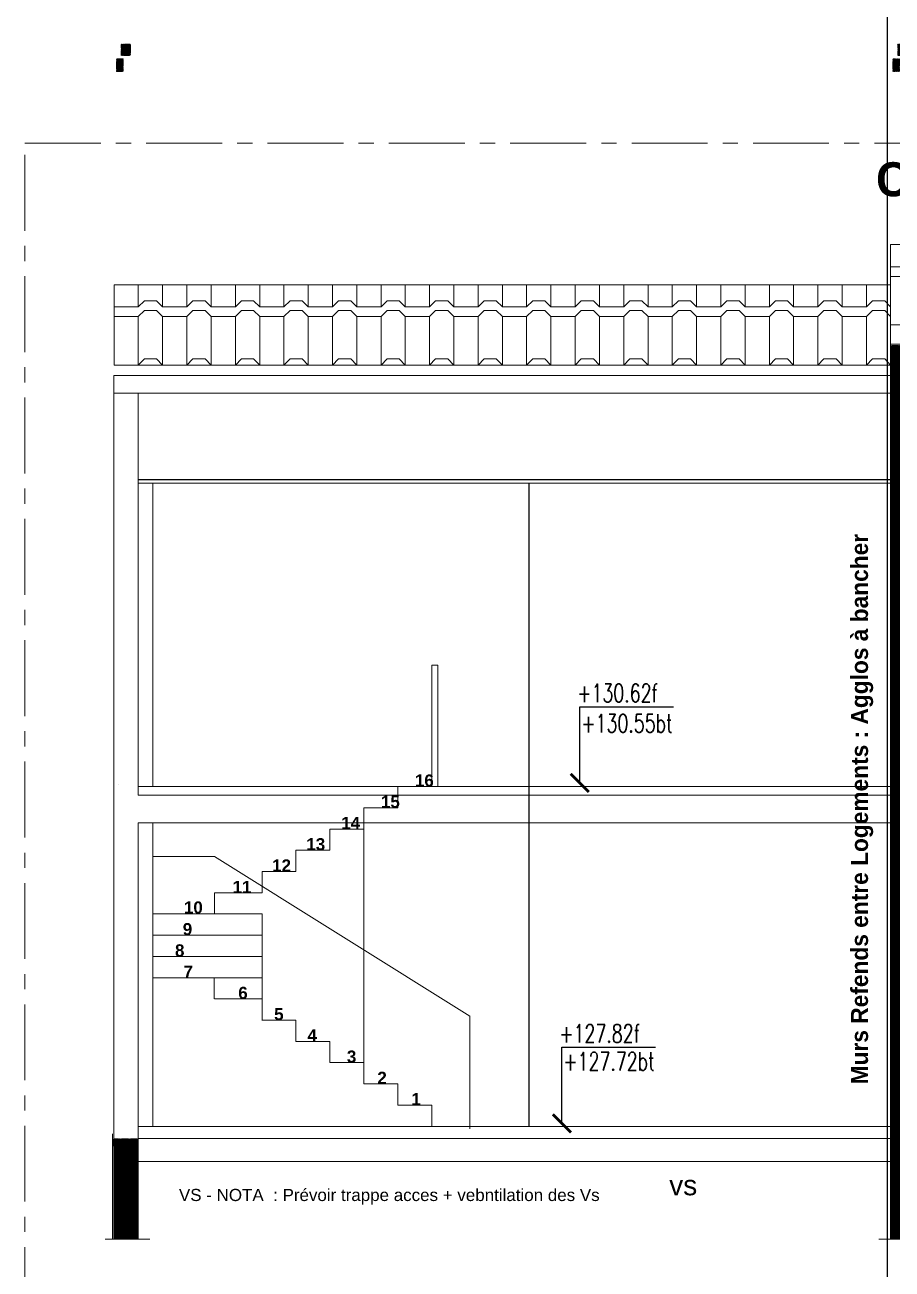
# Model space of a CAD drawing. Header units: metres. Extents: x -12536 to 12621, y -17191 to 9596.
# Drawn here: x -4904 to -4190, y 2138 to 3163 of the extents above; entities that cross this region are included whole.
import ezdxf
from ezdxf.enums import TextEntityAlignment as Align
from ezdxf.lldxf.tags import DXFTag

# ---------------------------------------------------------------- set-up
doc = ezdxf.new("R2010")
doc.units = ezdxf.units.M
doc.header["$MEASUREMENT"] = 0
doc.header["$PDMODE"] = 2
doc.header["$PDSIZE"] = 0.25
doc.linetypes.add('2007-10_08_CENTER', pattern=[100, 62.5, -12.5, 12.5, -12.5])
doc.linetypes.add('AXES', pattern=[2, 1.25, -0.25, 0.25, -0.25])
for name, color, linetype, lineweight in [('B-AXE', 1, 'AXES', 13), ('B-COT', 1, 'Continuous', 18), ('B-HAC', 8, 'Continuous', 9), ('B-TEXT-NIVEAU', 3, 'Continuous', 20), ('B-VOILE-BA', 7, 'Continuous', 60)]:
    doc.layers.add(name, color=color, linetype=linetype, lineweight=lineweight)
for name, color, linetype in [('B-HATCH-RELEVE', 7, 'Continuous'), ('Calque commun', 7, 'Continuous'), ('Cotations', 7, 'Continuous'), ('Textes', 7, 'Continuous')]:
    doc.layers.add(name, color=color, linetype=linetype)
doc.styles.add('Arial2', font='', dxfattribs={"height": 0.1})
doc.styles.add('Arial3', font='arial.ttf', dxfattribs={"height": 0.1})
doc.styles.add('Arial4', font='arial.ttf', dxfattribs={"height": 0.165})
doc.styles.add('Century Gothic', font='GOTHICB.TTF', dxfattribs={"height": 0.4})
doc.styles.add('TEXTE', font='arial.ttf', dxfattribs={"width": 0.7})
doc.styles.add('TEXTE100', font='romans.shx', dxfattribs={"width": 0.7, "height": 0.3})
doc.styles.get('Arial2').set_extended_font_data('Arial', bold=True)
tags = doc.linetypes.add('HIDDEN', pattern=[0.375, 0.25, -0.125]).pattern_tags.tags
tags[6:7] = [DXFTag(74, 4), DXFTag(75, 0), DXFTag(340, '0'), DXFTag(46, 1.0), DXFTag(50, 0.0), DXFTag(44, 0.0), DXFTag(45, 0.0)]
tags[4:5] = [DXFTag(74, 4), DXFTag(75, 0), DXFTag(340, '0'), DXFTag(46, 1.0), DXFTag(50, 0.0), DXFTag(44, 0.0), DXFTag(45, 0.0)]
tags = doc.linetypes.add('HIDDENX2', pattern=[0.75, 0.5, -0.25]).pattern_tags.tags
tags[6:7] = [DXFTag(74, 4), DXFTag(75, 0), DXFTag(340, '0'), DXFTag(46, 1.0), DXFTag(50, 0.0), DXFTag(44, 0.0), DXFTag(45, 0.0)]
tags[4:5] = [DXFTag(74, 4), DXFTag(75, 0), DXFTag(340, '0'), DXFTag(46, 1.0), DXFTag(50, 0.0), DXFTag(44, 0.0), DXFTag(45, 0.0)]
doc.dimstyles.new('COT 50', dxfattribs={"dimscale": 0.05, "dimtxt": 250, "dimasz": 150, "dimexe": 1, "dimexo": 2, "dimgap": 30, "dimtad": 1, "dimdec": 1, "dimrnd": 0.5, "dimzin": 12, "dimdsep": 46, "dimtxsty": 'TEXTE', "dimblk1": 'ARCHTICK', "dimblk2": 'ARCHTICK', "dimsah": 1, "dimcen": 0, "dimdle": 1.5, "dimclrd": 1, "dimclre": 1, "dimclrt": 3, "dimadec": 0, "dimazin": 0, "dimtfac": 1, "dimtdec": 1, "dimtmove": 0, "dimatfit": 3, "dimldrblk": 'ARCHTICK', "dimfxl": 1, "dimtolj": 1, "dimtzin": 0, "dimarcsym": 0})
doc.dimstyles.new('DIM18', dxfattribs={"dimtxt": 0.1, "dimasz": 0.025, "dimexe": 0.1, "dimexo": 0, "dimgap": 5e-05, "dimtad": 1, "dimzin": 1, "dimdsep": 46, "dimtxsty": 'Arial3', "dimblk": 'ORIGIN', "dimcen": 0.09, "dimdle": 0.1, "dimadec": 0, "dimazin": 0, "dimtfac": 1, "dimtdec": 4, "dimtix": 1, "dimtofl": 0, "dimtmove": 0, "dimatfit": 3, "dimfxl": 0.1, "dimfxlon": 1, "dimfrac": 2, "dimtolj": 1, "dimtzin": 0, "dimarcsym": 2})

# ---------------------------------------------------------------- blocks, each defined once
blk = doc.blocks.new('_ORIGIN')
at = {"color": 0, "linetype": 'ByBlock', "lineweight": -2}
blk.add_line((0, 0), (-1, 0), dxfattribs=at)
blk.add_circle((0, 0), 0.5, dxfattribs=at)
blk = doc.blocks.new('*D804')
at = {"layer": 'Cotations', "color": 0, "linetype": 'ByBlock', "lineweight": -2, "transparency": 16777216}
for p, q in [((-4488.8, 2785.4), (-4489, 2785.4)), ((-4488.9, 2535.4), (-4488.9, 2785.3)), ((-4488.8, 2535.4), (-4489, 2535.4))]:
    blk.add_line(p, q, dxfattribs=at)
at = {"layer": 'Defpoints', "color": 0, "linetype": 'Continuous', "transparency": 16777216}
for p in [(-4488.9, 2785.4), (-4456.7, 2785.4), (-4456.7, 2535.4)]:
    blk.add_point(p, dxfattribs=at)
at = {"layer": 'Cotations', "color": 0, "linetype": 'Continuous', "lineweight": -2, "transparency": 16777216, "xscale": 0.02500000037252903, "yscale": 0.02500000037252903, "zscale": 0.02500000037252903}
for p, rotation in [((-4488.9, 2785.4), 90), ((-4488.9, 2535.4), 270)]:
    blk.add_blockref('_ORIGIN', p, dxfattribs=dict(at, rotation=rotation))
at = {"layer": 'Cotations', "color": 7, "linetype": 'Continuous', "lineweight": 5, "transparency": 16777216, "insert": (-4488.9, 2660.4), "char_height": 0.1, "attachment_point": 8, "rotation": 90, "line_spacing_factor": 0.776067, "style": 'Arial3'}
blk.add_mtext('\\A1;250.00', dxfattribs=at)
blk = doc.blocks.new('*D805')
at = {"layer": 'Cotations', "color": 0, "linetype": 'ByBlock', "lineweight": -2, "transparency": 16777216}
for p, q in [((-4488.8, 2535.4), (-4489, 2535.4)), ((-4488.9, 2505.4), (-4488.9, 2535.3)), ((-4488.8, 2505.4), (-4489, 2505.4))]:
    blk.add_line(p, q, dxfattribs=at)
at = {"layer": 'Defpoints', "color": 0, "linetype": 'Continuous', "transparency": 16777216}
for p in [(-4488.9, 2535.4), (-4456.7, 2535.4), (-4456.7, 2505.4)]:
    blk.add_point(p, dxfattribs=at)
at = {"layer": 'Cotations', "color": 0, "linetype": 'Continuous', "lineweight": -2, "transparency": 16777216, "xscale": 0.02500000037252903, "yscale": 0.02500000037252903, "zscale": 0.02500000037252903}
for p, rotation in [((-4488.9, 2535.4), 90), ((-4488.9, 2505.4), 270)]:
    blk.add_blockref('_ORIGIN', p, dxfattribs=dict(at, rotation=rotation))
at = {"layer": 'Cotations', "color": 7, "linetype": 'Continuous', "lineweight": 5, "transparency": 16777216, "insert": (-4488.9, 2520.4), "char_height": 0.1, "attachment_point": 8, "rotation": 90, "line_spacing_factor": 0.776067, "style": 'Arial3'}
blk.add_mtext('\\A1;30.00', dxfattribs=at)
blk = doc.blocks.new('*D806')
at = {"layer": 'Cotations', "color": 0, "linetype": 'ByBlock', "lineweight": -2, "transparency": 16777216}
for p, q in [((-4488.8, 2505.4), (-4489, 2505.4)), ((-4488.9, 2255.4), (-4488.9, 2505.3)), ((-4488.8, 2255.4), (-4489, 2255.4))]:
    blk.add_line(p, q, dxfattribs=at)
at = {"layer": 'Defpoints', "color": 0, "linetype": 'Continuous', "transparency": 16777216}
for p in [(-4488.9, 2505.4), (-4456.7, 2505.4), (-4456.7, 2255.4)]:
    blk.add_point(p, dxfattribs=at)
at = {"layer": 'Cotations', "color": 0, "linetype": 'Continuous', "lineweight": -2, "transparency": 16777216, "xscale": 0.02500000037252903, "yscale": 0.02500000037252903, "zscale": 0.02500000037252903}
for p, rotation in [((-4488.9, 2505.4), 90), ((-4488.9, 2255.4), 270)]:
    blk.add_blockref('_ORIGIN', p, dxfattribs=dict(at, rotation=rotation))
at = {"layer": 'Cotations', "color": 7, "linetype": 'Continuous', "lineweight": 5, "transparency": 16777216, "insert": (-4488.9, 2380.4), "char_height": 0.1, "attachment_point": 8, "rotation": 90, "line_spacing_factor": 0.776067, "style": 'Arial3'}
blk.add_mtext('\\A1;250.00', dxfattribs=at)
blk = doc.blocks.new('pattern5')
at = {"layer": 'Calque commun', "color": 1, "linetype": 'Continuous', "lineweight": 5}
for p, q in [((6.602, -29.578), (6.602, -29.759)), ((6.802, -29.759), (6.802, -29.578)), ((7.002, -29.759), (7.002, -29.578)), ((7.002, -29.578), (7.002, -29.759)), ((7.202, -29.759), (7.202, -29.578)), ((7.402, -29.759), (7.402, -29.578)), ((7.402, -29.578), (7.402, -29.759)), ((7.602, -29.759), (7.602, -29.578)), ((7.802, -29.759), (7.802, -29.578)), ((7.802, -29.578), (7.802, -29.759)), ((8.002, -29.759), (8.002, -29.578)), ((8.202, -29.759), (8.202, -29.578)), ((8.202, -29.578), (8.202, -29.759)), ((8.402, -29.759), (8.402, -29.578)), ((8.602, -29.759), (8.602, -29.578)), ((8.602, -29.578), (8.602, -29.759)), ((8.802, -29.759), (8.802, -29.578)), ((9.002, -29.759), (9.002, -29.578)), ((9.002, -29.578), (9.002, -29.759)), ((9.202, -29.759), (9.202, -29.578)), ((9.402, -29.759), (9.402, -29.578)), ((9.402, -29.578), (9.402, -29.759)), ((9.602, -29.759), (9.602, -29.578)), ((9.802, -29.759), (9.802, -29.578)), ((9.802, -29.578), (9.802, -29.759)), ((10.002, -29.759), (10.002, -29.578)), ((10.202, -29.759), (10.202, -29.578)), ((10.202, -29.578), (10.202, -29.759)), ((10.402, -29.759), (10.402, -29.578)), ((10.602, -29.759), (10.602, -29.578)), ((10.602, -29.578), (10.602, -29.759)), ((10.802, -29.759), (10.802, -29.578)), ((11.002, -29.759), (11.002, -29.578)), ((11.002, -29.578), (11.002, -29.759)), ((11.202, -29.759), (11.202, -29.578)), ((11.402, -29.759), (11.402, -29.578)), ((11.402, -29.578), (11.402, -29.759)), ((11.602, -29.759), (11.602, -29.578)), ((11.802, -29.759), (11.802, -29.578)), ((11.802, -29.578), (11.802, -29.759)), ((12.002, -29.759), (12.002, -29.578)), ((12.202, -29.759), (12.202, -29.578)), ((12.202, -29.578), (12.202, -29.759)), ((12.402, -29.759), (12.402, -29.578)), ((12.602, -29.759), (12.602, -29.578)), ((12.602, -29.578), (12.602, -29.759)), ((12.802, -29.759), (12.802, -29.578)), ((6.802, -29.759), (6.852, -29.709)), ((6.852, -29.709), (6.952, -29.709)), ((6.952, -29.709), (7.002, -29.759)), ((7.202, -29.759), (7.252, -29.709)), ((7.252, -29.709), (7.352, -29.709)), ((7.352, -29.709), (7.402, -29.759)), ((7.602, -29.759), (7.652, -29.709)), ((7.652, -29.709), (7.752, -29.709)), ((7.752, -29.709), (7.802, -29.759)), ((8.002, -29.759), (8.052, -29.709)), ((8.052, -29.709), (8.152, -29.709)), ((8.152, -29.709), (8.202, -29.759)), ((8.402, -29.759), (8.452, -29.709)), ((8.452, -29.709), (8.552, -29.709)), ((8.552, -29.709), (8.602, -29.759)), ((8.802, -29.759), (8.852, -29.709)), ((8.852, -29.709), (8.952, -29.709)), ((8.952, -29.709), (9.002, -29.759)), ((9.202, -29.759), (9.252, -29.709)), ((9.252, -29.709), (9.352, -29.709)), ((9.352, -29.709), (9.402, -29.759)), ((9.602, -29.759), (9.652, -29.709)), ((9.652, -29.709), (9.752, -29.709)), ((9.752, -29.709), (9.802, -29.759)), ((10.002, -29.759), (10.052, -29.709)), ((10.052, -29.709), (10.152, -29.709)), ((10.152, -29.709), (10.202, -29.759)), ((10.402, -29.759), (10.452, -29.709)), ((10.452, -29.709), (10.552, -29.709)), ((10.552, -29.709), (10.602, -29.759)), ((10.802, -29.759), (10.852, -29.709)), ((10.852, -29.709), (10.952, -29.709)), ((10.952, -29.709), (11.002, -29.759)), ((11.202, -29.759), (11.252, -29.709)), ((11.252, -29.709), (11.352, -29.709)), ((11.352, -29.709), (11.402, -29.759)), ((11.602, -29.759), (11.652, -29.709)), ((11.652, -29.709), (11.752, -29.709)), ((11.752, -29.709), (11.802, -29.759)), ((12.002, -29.759), (12.052, -29.709)), ((12.052, -29.709), (12.152, -29.709)), ((12.152, -29.709), (12.202, -29.759)), ((12.402, -29.759), (12.452, -29.709)), ((12.452, -29.709), (12.552, -29.709)), ((12.552, -29.709), (12.602, -29.759)), ((12.802, -29.759), (12.852, -29.709)), ((12.852, -29.709), (12.952, -29.709)), ((12.952, -29.709), (13.001, -29.759)), ((6.602, -29.759), (6.802, -29.759)), ((6.852, -29.789), (6.802, -29.839)), ((6.952, -29.789), (6.852, -29.789)), ((7.002, -29.839), (6.952, -29.789)), ((7.002, -29.759), (7.202, -29.759)), ((7.252, -29.789), (7.202, -29.839)), ((7.352, -29.789), (7.252, -29.789)), ((7.402, -29.839), (7.352, -29.789)), ((7.402, -29.759), (7.602, -29.759)), ((7.652, -29.789), (7.602, -29.839)), ((7.752, -29.789), (7.652, -29.789)), ((7.802, -29.839), (7.752, -29.789)), ((7.802, -29.759), (8.002, -29.759)), ((8.052, -29.789), (8.002, -29.839)), ((8.152, -29.789), (8.052, -29.789)), ((8.202, -29.839), (8.152, -29.789)), ((8.202, -29.759), (8.402, -29.759)), ((8.452, -29.789), (8.402, -29.839)), ((8.552, -29.789), (8.452, -29.789)), ((8.602, -29.839), (8.552, -29.789)), ((8.602, -29.759), (8.802, -29.759)), ((8.852, -29.789), (8.802, -29.839)), ((8.952, -29.789), (8.852, -29.789)), ((9.002, -29.839), (8.952, -29.789)), ((9.002, -29.759), (9.202, -29.759)), ((9.252, -29.789), (9.202, -29.839)), ((9.352, -29.789), (9.252, -29.789)), ((9.402, -29.839), (9.352, -29.789)), ((9.402, -29.759), (9.602, -29.759)), ((9.652, -29.789), (9.602, -29.839)), ((9.752, -29.789), (9.652, -29.789)), ((9.802, -29.839), (9.752, -29.789)), ((9.802, -29.759), (10.002, -29.759)), ((10.052, -29.789), (10.002, -29.839)), ((10.152, -29.789), (10.052, -29.789)), ((10.202, -29.839), (10.152, -29.789)), ((10.202, -29.759), (10.402, -29.759)), ((10.452, -29.789), (10.402, -29.839)), ((10.552, -29.789), (10.452, -29.789)), ((10.602, -29.839), (10.552, -29.789)), ((10.602, -29.759), (10.802, -29.759)), ((10.852, -29.789), (10.802, -29.839)), ((10.952, -29.789), (10.852, -29.789)), ((11.002, -29.839), (10.952, -29.789)), ((11.002, -29.759), (11.202, -29.759)), ((11.252, -29.789), (11.202, -29.839)), ((11.352, -29.789), (11.252, -29.789)), ((11.402, -29.839), (11.352, -29.789)), ((11.402, -29.759), (11.602, -29.759)), ((11.652, -29.789), (11.602, -29.839)), ((11.752, -29.789), (11.652, -29.789)), ((11.802, -29.839), (11.752, -29.789)), ((11.802, -29.759), (12.002, -29.759)), ((12.052, -29.789), (12.002, -29.839)), ((12.152, -29.789), (12.052, -29.789)), ((12.202, -29.839), (12.152, -29.789)), ((12.202, -29.759), (12.402, -29.759)), ((12.452, -29.789), (12.402, -29.839)), ((12.552, -29.789), (12.452, -29.789)), ((12.602, -29.839), (12.552, -29.789)), ((12.602, -29.759), (12.802, -29.759)), ((12.852, -29.789), (12.802, -29.839)), ((12.952, -29.789), (12.852, -29.789)), ((13.001, -29.839), (12.952, -29.789)), ((6.802, -29.839), (6.602, -29.839)), ((6.602, -29.839), (6.602, -30.239)), ((6.802, -30.239), (6.802, -29.839)), ((7.002, -30.239), (7.002, -29.839)), ((7.202, -29.839), (7.002, -29.839)), ((7.002, -29.839), (7.002, -30.239)), ((7.202, -30.239), (7.202, -29.839)), ((7.402, -30.239), (7.402, -29.839)), ((7.602, -29.839), (7.402, -29.839)), ((7.402, -29.839), (7.402, -30.239)), ((7.602, -30.239), (7.602, -29.839)), ((7.802, -30.239), (7.802, -29.839)), ((8.002, -29.839), (7.802, -29.839)), ((7.802, -29.839), (7.802, -30.239)), ((8.002, -30.239), (8.002, -29.839)), ((8.202, -30.239), (8.202, -29.839)), ((8.402, -29.839), (8.202, -29.839)), ((8.202, -29.839), (8.202, -30.239)), ((8.402, -30.239), (8.402, -29.839)), ((8.602, -30.239), (8.602, -29.839)), ((8.802, -29.839), (8.602, -29.839)), ((8.602, -29.839), (8.602, -30.239)), ((8.802, -30.239), (8.802, -29.839)), ((9.002, -30.239), (9.002, -29.839)), ((9.202, -29.839), (9.002, -29.839)), ((9.002, -29.839), (9.002, -30.239)), ((9.202, -30.239), (9.202, -29.839)), ((9.402, -30.239), (9.402, -29.839)), ((9.602, -29.839), (9.402, -29.839)), ((9.402, -29.839), (9.402, -30.239)), ((9.602, -30.239), (9.602, -29.839)), ((9.802, -30.239), (9.802, -29.839)), ((10.002, -29.839), (9.802, -29.839)), ((9.802, -29.839), (9.802, -30.239)), ((10.002, -30.239), (10.002, -29.839)), ((10.202, -30.239), (10.202, -29.839)), ((10.402, -29.839), (10.202, -29.839)), ((10.202, -29.839), (10.202, -30.239)), ((10.402, -30.239), (10.402, -29.839)), ((10.602, -30.239), (10.602, -29.839)), ((10.802, -29.839), (10.602, -29.839)), ((10.602, -29.839), (10.602, -30.239)), ((10.802, -30.239), (10.802, -29.839)), ((11.002, -30.239), (11.002, -29.839)), ((11.202, -29.839), (11.002, -29.839)), ((11.002, -29.839), (11.002, -30.239)), ((11.202, -30.239), (11.202, -29.839)), ((11.402, -30.239), (11.402, -29.839)), ((11.602, -29.839), (11.402, -29.839)), ((11.402, -29.839), (11.402, -30.239)), ((11.602, -30.239), (11.602, -29.839)), ((11.802, -30.239), (11.802, -29.839)), ((12.002, -29.839), (11.802, -29.839)), ((11.802, -29.839), (11.802, -30.239)), ((12.002, -30.239), (12.002, -29.839)), ((12.202, -30.239), (12.202, -29.839)), ((12.402, -29.839), (12.202, -29.839)), ((12.202, -29.839), (12.202, -30.239)), ((12.402, -30.239), (12.402, -29.839)), ((12.602, -30.239), (12.602, -29.839)), ((12.802, -29.839), (12.602, -29.839)), ((12.602, -29.839), (12.602, -30.239)), ((12.802, -30.239), (12.802, -29.839)), ((6.602, -30.239), (6.802, -30.239)), ((6.802, -30.239), (6.852, -30.189)), ((6.852, -30.189), (6.952, -30.189)), ((6.952, -30.189), (7.002, -30.239)), ((7.002, -30.239), (7.202, -30.239)), ((7.202, -30.239), (7.252, -30.189)), ((7.252, -30.189), (7.352, -30.189)), ((7.352, -30.189), (7.402, -30.239)), ((7.402, -30.239), (7.602, -30.239)), ((7.602, -30.239), (7.652, -30.189)), ((7.652, -30.189), (7.752, -30.189)), ((7.752, -30.189), (7.802, -30.239)), ((7.802, -30.239), (8.002, -30.239)), ((8.002, -30.239), (8.052, -30.189)), ((8.052, -30.189), (8.152, -30.189)), ((8.152, -30.189), (8.202, -30.239)), ((8.202, -30.239), (8.402, -30.239)), ((8.402, -30.239), (8.452, -30.189)), ((8.452, -30.189), (8.552, -30.189)), ((8.552, -30.189), (8.602, -30.239)), ((8.602, -30.239), (8.802, -30.239)), ((8.802, -30.239), (8.852, -30.189)), ((8.852, -30.189), (8.952, -30.189)), ((8.952, -30.189), (9.002, -30.239)), ((9.002, -30.239), (9.202, -30.239)), ((9.202, -30.239), (9.252, -30.189)), ((9.252, -30.189), (9.352, -30.189)), ((9.352, -30.189), (9.402, -30.239)), ((9.402, -30.239), (9.602, -30.239)), ((9.602, -30.239), (9.652, -30.189)), ((9.652, -30.189), (9.752, -30.189)), ((9.752, -30.189), (9.802, -30.239)), ((9.802, -30.239), (10.002, -30.239)), ((10.002, -30.239), (10.052, -30.189)), ((10.052, -30.189), (10.152, -30.189)), ((10.152, -30.189), (10.202, -30.239)), ((10.202, -30.239), (10.402, -30.239)), ((10.402, -30.239), (10.452, -30.189)), ((10.452, -30.189), (10.552, -30.189)), ((10.552, -30.189), (10.602, -30.239)), ((10.602, -30.239), (10.802, -30.239)), ((10.802, -30.239), (10.852, -30.189)), ((10.852, -30.189), (10.952, -30.189)), ((10.952, -30.189), (11.002, -30.239)), ((11.002, -30.239), (11.202, -30.239)), ((11.202, -30.239), (11.252, -30.189)), ((11.252, -30.189), (11.352, -30.189)), ((11.352, -30.189), (11.402, -30.239)), ((11.402, -30.239), (11.602, -30.239)), ((11.602, -30.239), (11.652, -30.189)), ((11.652, -30.189), (11.752, -30.189)), ((11.752, -30.189), (11.802, -30.239)), ((11.802, -30.239), (12.002, -30.239)), ((12.002, -30.239), (12.052, -30.189)), ((12.052, -30.189), (12.152, -30.189)), ((12.152, -30.189), (12.202, -30.239)), ((12.202, -30.239), (12.402, -30.239)), ((12.402, -30.239), (12.452, -30.189)), ((12.452, -30.189), (12.552, -30.189)), ((12.552, -30.189), (12.602, -30.239)), ((12.602, -30.239), (12.802, -30.239)), ((12.802, -30.239), (12.852, -30.189)), ((12.852, -30.189), (12.952, -30.189)), ((12.952, -30.189), (13.001, -30.239))]:
    blk.add_line(p, q, dxfattribs=at)
at = {"layer": 'Calque commun', "color": 7, "linetype": 'Continuous', "lineweight": 5}
mesh = blk.add_polyface(dxfattribs=at)
corners = [(13.001, -30.239), (13.001, -29.578), (6.602, -29.578), (6.602, -30.239), (26.001, -30.239), (26.001, -29.578), (19.601, -29.578), (19.601, -30.239)]
mesh.append_faces([[corners[k] for k in face] for face in [(0, 1, 2, 3), (4, 5, 6, 7)]], dxfattribs={"color": 7})
blk = doc.blocks.new('pattern6')
at = {"layer": 'Calque commun', "color": 1, "linetype": 'Continuous', "lineweight": 5}
for p, q in [((13.001, -29.247), (13.001, -29.429)), ((13.201, -29.429), (13.201, -29.247)), ((13.401, -29.429), (13.401, -29.247)), ((13.401, -29.247), (13.401, -29.429)), ((13.601, -29.429), (13.601, -29.247)), ((13.801, -29.429), (13.801, -29.247)), ((13.801, -29.247), (13.801, -29.429)), ((14.001, -29.429), (14.001, -29.247)), ((14.201, -29.429), (14.201, -29.247)), ((14.201, -29.247), (14.201, -29.429)), ((14.401, -29.429), (14.401, -29.247)), ((14.601, -29.429), (14.601, -29.247)), ((14.601, -29.247), (14.601, -29.429)), ((14.801, -29.429), (14.801, -29.247)), ((15.001, -29.429), (15.001, -29.247)), ((15.001, -29.247), (15.001, -29.429)), ((15.201, -29.429), (15.201, -29.247)), ((15.401, -29.429), (15.401, -29.247)), ((15.401, -29.247), (15.401, -29.429)), ((15.601, -29.429), (15.601, -29.247)), ((15.801, -29.429), (15.801, -29.247)), ((15.801, -29.247), (15.801, -29.429)), ((16.001, -29.429), (16.001, -29.247)), ((16.201, -29.429), (16.201, -29.247)), ((16.201, -29.247), (16.201, -29.429)), ((16.401, -29.429), (16.401, -29.247)), ((16.601, -29.429), (16.601, -29.247)), ((16.601, -29.247), (16.601, -29.429)), ((16.801, -29.429), (16.801, -29.247)), ((17.001, -29.429), (17.001, -29.247)), ((17.001, -29.247), (17.001, -29.429)), ((17.201, -29.429), (17.201, -29.247)), ((17.401, -29.429), (17.401, -29.247)), ((17.401, -29.247), (17.401, -29.429)), ((17.601, -29.429), (17.601, -29.247)), ((17.801, -29.429), (17.801, -29.247)), ((17.801, -29.247), (17.801, -29.429)), ((18.001, -29.429), (18.001, -29.247)), ((18.201, -29.429), (18.201, -29.247)), ((18.201, -29.247), (18.201, -29.429)), ((18.401, -29.429), (18.401, -29.247)), ((18.601, -29.429), (18.601, -29.247)), ((18.601, -29.247), (18.601, -29.429)), ((18.801, -29.429), (18.801, -29.247)), ((19.001, -29.429), (19.001, -29.247)), ((19.001, -29.247), (19.001, -29.429)), ((19.201, -29.429), (19.201, -29.247)), ((19.401, -29.429), (19.401, -29.247)), ((19.401, -29.247), (19.401, -29.429)), ((13.201, -29.429), (13.251, -29.379)), ((13.251, -29.379), (13.351, -29.379)), ((13.351, -29.379), (13.401, -29.429)), ((13.601, -29.429), (13.651, -29.379)), ((13.651, -29.379), (13.751, -29.379)), ((13.751, -29.379), (13.801, -29.429)), ((14.001, -29.429), (14.051, -29.379)), ((14.051, -29.379), (14.151, -29.379)), ((14.151, -29.379), (14.201, -29.429)), ((14.401, -29.429), (14.451, -29.379)), ((14.451, -29.379), (14.551, -29.379)), ((14.551, -29.379), (14.601, -29.429)), ((14.801, -29.429), (14.851, -29.379)), ((14.851, -29.379), (14.951, -29.379)), ((14.951, -29.379), (15.001, -29.429)), ((15.201, -29.429), (15.251, -29.379)), ((15.251, -29.379), (15.351, -29.379)), ((15.351, -29.379), (15.401, -29.429)), ((15.601, -29.429), (15.651, -29.379)), ((15.651, -29.379), (15.751, -29.379)), ((15.751, -29.379), (15.801, -29.429)), ((16.001, -29.429), (16.051, -29.379)), ((16.051, -29.379), (16.151, -29.379)), ((16.151, -29.379), (16.201, -29.429)), ((16.401, -29.429), (16.451, -29.379)), ((16.451, -29.379), (16.551, -29.379)), ((16.551, -29.379), (16.601, -29.429)), ((16.801, -29.429), (16.851, -29.379)), ((16.851, -29.379), (16.951, -29.379)), ((16.951, -29.379), (17.001, -29.429)), ((17.201, -29.429), (17.251, -29.379)), ((17.251, -29.379), (17.351, -29.379)), ((17.351, -29.379), (17.401, -29.429)), ((17.601, -29.429), (17.651, -29.379)), ((17.651, -29.379), (17.751, -29.379)), ((17.751, -29.379), (17.801, -29.429)), ((18.001, -29.429), (18.051, -29.379)), ((18.051, -29.379), (18.151, -29.379)), ((18.151, -29.379), (18.201, -29.429)), ((18.401, -29.429), (18.451, -29.379)), ((18.451, -29.379), (18.551, -29.379)), ((18.551, -29.379), (18.601, -29.429)), ((18.801, -29.429), (18.851, -29.379)), ((18.851, -29.379), (18.951, -29.379)), ((18.951, -29.379), (19.001, -29.429)), ((19.201, -29.429), (19.251, -29.379)), ((19.251, -29.379), (19.351, -29.379)), ((19.351, -29.379), (19.401, -29.429)), ((13.001, -29.429), (13.201, -29.429)), ((13.201, -29.509), (13.001, -29.509)), ((13.001, -29.509), (13.001, -29.909)), ((13.251, -29.459), (13.201, -29.509)), ((13.201, -29.909), (13.201, -29.509)), ((13.351, -29.459), (13.251, -29.459)), ((13.401, -29.509), (13.351, -29.459)), ((13.401, -29.429), (13.601, -29.429)), ((13.401, -29.909), (13.401, -29.509)), ((13.601, -29.509), (13.401, -29.509)), ((13.401, -29.509), (13.401, -29.909)), ((13.651, -29.459), (13.601, -29.509)), ((13.601, -29.909), (13.601, -29.509)), ((13.751, -29.459), (13.651, -29.459)), ((13.801, -29.509), (13.751, -29.459)), ((13.801, -29.429), (14.001, -29.429)), ((13.801, -29.909), (13.801, -29.509)), ((14.001, -29.509), (13.801, -29.509)), ((13.801, -29.509), (13.801, -29.909)), ((14.051, -29.459), (14.001, -29.509)), ((14.001, -29.909), (14.001, -29.509)), ((14.151, -29.459), (14.051, -29.459)), ((14.201, -29.509), (14.151, -29.459)), ((14.201, -29.429), (14.401, -29.429)), ((14.201, -29.909), (14.201, -29.509)), ((14.401, -29.509), (14.201, -29.509)), ((14.201, -29.509), (14.201, -29.909)), ((14.451, -29.459), (14.401, -29.509)), ((14.401, -29.909), (14.401, -29.509)), ((14.551, -29.459), (14.451, -29.459)), ((14.601, -29.509), (14.551, -29.459)), ((14.601, -29.429), (14.801, -29.429)), ((14.601, -29.909), (14.601, -29.509)), ((14.801, -29.509), (14.601, -29.509)), ((14.601, -29.509), (14.601, -29.909)), ((14.851, -29.459), (14.801, -29.509)), ((14.801, -29.909), (14.801, -29.509)), ((14.951, -29.459), (14.851, -29.459)), ((15.001, -29.509), (14.951, -29.459)), ((15.001, -29.429), (15.201, -29.429)), ((15.001, -29.909), (15.001, -29.509)), ((15.201, -29.509), (15.001, -29.509)), ((15.001, -29.509), (15.001, -29.909)), ((15.251, -29.459), (15.201, -29.509)), ((15.201, -29.909), (15.201, -29.509)), ((15.351, -29.459), (15.251, -29.459)), ((15.401, -29.509), (15.351, -29.459)), ((15.401, -29.429), (15.601, -29.429)), ((15.401, -29.909), (15.401, -29.509)), ((15.601, -29.509), (15.401, -29.509)), ((15.401, -29.509), (15.401, -29.909)), ((15.651, -29.459), (15.601, -29.509)), ((15.601, -29.909), (15.601, -29.509)), ((15.751, -29.459), (15.651, -29.459)), ((15.801, -29.509), (15.751, -29.459)), ((15.801, -29.429), (16.001, -29.429)), ((15.801, -29.909), (15.801, -29.509)), ((16.001, -29.509), (15.801, -29.509)), ((15.801, -29.509), (15.801, -29.909)), ((16.051, -29.459), (16.001, -29.509)), ((16.001, -29.909), (16.001, -29.509)), ((16.151, -29.459), (16.051, -29.459)), ((16.201, -29.509), (16.151, -29.459)), ((16.201, -29.429), (16.401, -29.429)), ((16.201, -29.909), (16.201, -29.509)), ((16.401, -29.509), (16.201, -29.509)), ((16.201, -29.509), (16.201, -29.909)), ((16.451, -29.459), (16.401, -29.509)), ((16.401, -29.909), (16.401, -29.509)), ((16.551, -29.459), (16.451, -29.459)), ((16.601, -29.509), (16.551, -29.459)), ((16.601, -29.429), (16.801, -29.429)), ((16.601, -29.909), (16.601, -29.509)), ((16.801, -29.509), (16.601, -29.509)), ((16.601, -29.509), (16.601, -29.909)), ((16.851, -29.459), (16.801, -29.509)), ((16.801, -29.909), (16.801, -29.509)), ((16.951, -29.459), (16.851, -29.459)), ((17.001, -29.509), (16.951, -29.459)), ((17.001, -29.429), (17.201, -29.429)), ((17.001, -29.909), (17.001, -29.509)), ((17.201, -29.509), (17.001, -29.509)), ((17.001, -29.509), (17.001, -29.909)), ((17.251, -29.459), (17.201, -29.509)), ((17.201, -29.909), (17.201, -29.509)), ((17.351, -29.459), (17.251, -29.459)), ((17.401, -29.509), (17.351, -29.459)), ((17.401, -29.429), (17.601, -29.429)), ((17.401, -29.909), (17.401, -29.509)), ((17.601, -29.509), (17.401, -29.509)), ((17.401, -29.509), (17.401, -29.909)), ((17.651, -29.459), (17.601, -29.509)), ((17.601, -29.909), (17.601, -29.509)), ((17.751, -29.459), (17.651, -29.459)), ((17.801, -29.509), (17.751, -29.459)), ((17.801, -29.429), (18.001, -29.429)), ((17.801, -29.909), (17.801, -29.509)), ((18.001, -29.509), (17.801, -29.509)), ((17.801, -29.509), (17.801, -29.909)), ((18.051, -29.459), (18.001, -29.509)), ((18.001, -29.909), (18.001, -29.509)), ((18.151, -29.459), (18.051, -29.459)), ((18.201, -29.509), (18.151, -29.459)), ((18.201, -29.429), (18.401, -29.429)), ((18.201, -29.909), (18.201, -29.509)), ((18.401, -29.509), (18.201, -29.509)), ((18.201, -29.509), (18.201, -29.909)), ((18.451, -29.459), (18.401, -29.509)), ((18.401, -29.909), (18.401, -29.509)), ((18.551, -29.459), (18.451, -29.459)), ((18.601, -29.509), (18.551, -29.459)), ((18.601, -29.429), (18.801, -29.429)), ((18.601, -29.909), (18.601, -29.509)), ((18.801, -29.509), (18.601, -29.509)), ((18.601, -29.509), (18.601, -29.909)), ((18.851, -29.459), (18.801, -29.509)), ((18.801, -29.909), (18.801, -29.509)), ((18.951, -29.459), (18.851, -29.459)), ((19.001, -29.509), (18.951, -29.459)), ((19.001, -29.429), (19.201, -29.429)), ((19.001, -29.909), (19.001, -29.509)), ((19.201, -29.509), (19.001, -29.509)), ((19.001, -29.509), (19.001, -29.909)), ((19.251, -29.459), (19.201, -29.509)), ((19.201, -29.909), (19.201, -29.509)), ((19.351, -29.459), (19.251, -29.459)), ((19.401, -29.509), (19.351, -29.459)), ((19.401, -29.429), (19.601, -29.429)), ((19.401, -29.909), (19.401, -29.509)), ((19.601, -29.509), (19.401, -29.509)), ((19.401, -29.509), (19.401, -29.909)), ((13.001, -29.909), (13.201, -29.909)), ((13.201, -29.909), (13.251, -29.859)), ((13.251, -29.859), (13.351, -29.859)), ((13.351, -29.859), (13.401, -29.909)), ((13.401, -29.909), (13.601, -29.909)), ((13.601, -29.909), (13.651, -29.859)), ((13.651, -29.859), (13.751, -29.859)), ((13.751, -29.859), (13.801, -29.909)), ((13.801, -29.909), (14.001, -29.909)), ((14.001, -29.909), (14.051, -29.859)), ((14.051, -29.859), (14.151, -29.859)), ((14.151, -29.859), (14.201, -29.909)), ((14.201, -29.909), (14.401, -29.909)), ((14.401, -29.909), (14.451, -29.859)), ((14.451, -29.859), (14.551, -29.859)), ((14.551, -29.859), (14.601, -29.909)), ((14.601, -29.909), (14.801, -29.909)), ((14.801, -29.909), (14.851, -29.859)), ((14.851, -29.859), (14.951, -29.859)), ((14.951, -29.859), (15.001, -29.909)), ((15.001, -29.909), (15.201, -29.909)), ((15.201, -29.909), (15.251, -29.859)), ((15.251, -29.859), (15.351, -29.859)), ((15.351, -29.859), (15.401, -29.909)), ((15.401, -29.909), (15.601, -29.909)), ((15.601, -29.909), (15.651, -29.859)), ((15.651, -29.859), (15.751, -29.859)), ((15.751, -29.859), (15.801, -29.909)), ((15.801, -29.909), (16.001, -29.909)), ((16.001, -29.909), (16.051, -29.859)), ((16.051, -29.859), (16.151, -29.859)), ((16.151, -29.859), (16.201, -29.909)), ((16.201, -29.909), (16.401, -29.909)), ((16.401, -29.909), (16.451, -29.859)), ((16.451, -29.859), (16.551, -29.859)), ((16.551, -29.859), (16.601, -29.909)), ((16.601, -29.909), (16.801, -29.909)), ((16.801, -29.909), (16.851, -29.859)), ((16.851, -29.859), (16.951, -29.859)), ((16.951, -29.859), (17.001, -29.909)), ((17.001, -29.909), (17.201, -29.909)), ((17.201, -29.909), (17.251, -29.859)), ((17.251, -29.859), (17.351, -29.859)), ((17.351, -29.859), (17.401, -29.909)), ((17.401, -29.909), (17.601, -29.909)), ((17.601, -29.909), (17.651, -29.859)), ((17.651, -29.859), (17.751, -29.859)), ((17.751, -29.859), (17.801, -29.909)), ((17.801, -29.909), (18.001, -29.909)), ((18.001, -29.909), (18.051, -29.859)), ((18.051, -29.859), (18.151, -29.859)), ((18.151, -29.859), (18.201, -29.909)), ((18.201, -29.909), (18.401, -29.909)), ((18.401, -29.909), (18.451, -29.859)), ((18.451, -29.859), (18.551, -29.859)), ((18.551, -29.859), (18.601, -29.909)), ((18.601, -29.909), (18.801, -29.909)), ((18.801, -29.909), (18.851, -29.859)), ((18.851, -29.859), (18.951, -29.859)), ((18.951, -29.859), (19.001, -29.909)), ((19.001, -29.909), (19.201, -29.909)), ((19.201, -29.909), (19.251, -29.859)), ((19.251, -29.859), (19.351, -29.859)), ((19.351, -29.859), (19.401, -29.909)), ((19.401, -29.909), (19.601, -29.909))]:
    blk.add_line(p, q, dxfattribs=at)
at = {"layer": 'Calque commun', "color": 5, "linetype": 'Continuous', "lineweight": 5}
mesh = blk.add_polyface(dxfattribs=at)
corners = [(13.001, -29.909), (19.601, -29.909), (19.601, -29.247), (13.001, -29.247)]
mesh.append_faces([[corners[k] for k in face] for face in [(0, 1, 2, 3)]], dxfattribs={"color": 5})
blk = doc.blocks.new('_ArchTick')
at = {"color": 0, "linetype": 'ByBlock', "const_width": 0.15}
blk.add_lwpolyline([(-0.5, -0.5), (0.5, 0.5)], dxfattribs=at)
blk = doc.blocks.new('*D896')
at = {"layer": 'B-HATCH-RELEVE', "color": 1, "lineweight": -2, "transparency": 16777216}
for p, q in [((-4193.8, 6818.9), (-4193.8, 146.5)), ((-4137.7, 146.5), (-4193.8, 146.5)), ((-4137.8, 0.1), (-4137.8, 146.6))]:
    blk.add_line(p, q, dxfattribs=at)
at = {"layer": 'Defpoints', "color": 0, "transparency": 16777216}
for p in [(-4193.8, 6819), (-4193.8, 146.5), (-4137.8, 0)]:
    blk.add_point(p, dxfattribs=at)
at = {"layer": 'B-HATCH-RELEVE', "color": 1, "lineweight": -2, "transparency": 16777216, "xscale": 7.5, "yscale": 7.5, "zscale": 7.5, "rotation": 180}
blk.add_blockref('_ArchTick', (-4193.8, 146.5), dxfattribs=at)
at = {"layer": 'B-HATCH-RELEVE', "color": 1, "lineweight": -2, "transparency": 16777216, "xscale": 7.5, "yscale": 7.5, "zscale": 7.5}
blk.add_blockref('_ArchTick', (-4137.8, 146.5), dxfattribs=at)
at = {"layer": 'B-HATCH-RELEVE', "color": 3, "transparency": 16777216, "insert": (-4165.8, 154.4), "char_height": 12.5, "attachment_point": 5, "style": 'TEXTE'}
blk.add_mtext('\\A1;56', dxfattribs=at)

msp = doc.modelspace()

# ---------------------------------------------------------------- hatches: boundary and pattern name
at = {"layer": 'B-HAC'}
h = msp.add_hatch(dxfattribs=at)
h.set_pattern_fill('ANSI32', color=1, angle=-90)
h.set_pattern_definition([(315, (-878.59926, -2154.4969), (0.265165043, 0.265165043), []), (315, (-878.59926, -2154.6737), (0.265165043, 0.265165043), [])])
h.paths.add_polyline_path([(-4811.259, 2245.09), (-4811.1, 2162.503), (-4831.1, 2162.503), (-4831.259, 2245.09)])
h.paths.add_polyline_path([(-4829.036, 3134.932), (-4823.528, 3134.857), (-4823.528, 3124.514), (-4829.036, 3124.588)])
h.paths.add_polyline_path([(-4825.127, 3147.089), (-4817.294, 3147.134), (-4817.268, 3137.862), (-4825.101, 3137.817)])
h = msp.add_hatch(dxfattribs=at)
h.set_pattern_fill('ANSI32', color=1, angle=-90)
h.set_pattern_definition([(315, (-238.71265, -2154.50232), (0.265165043, 0.265165043), []), (315, (-238.71265, -2154.6791), (0.265165043, 0.265165043), [])])
h.paths.add_polyline_path([(-4171.227, 2898.813), (-4171.213, 2162.498), (-4191.213, 2162.498), (-4191.227, 2898.813)])
h.paths.add_polyline_path([(-4189.15, 3134.926), (-4183.641, 3134.852), (-4183.641, 3124.508), (-4189.15, 3124.583)])
h.paths.add_polyline_path([(-4185.24, 3147.083), (-4177.407, 3147.128), (-4177.381, 3137.856), (-4185.214, 3137.812)])

# ---------------------------------------------------------------- linework, layer by layer
at = {"layer": 'B-AXE', "linetype": '2007-10_08_CENTER'}
msp.add_lwpolyline([(-4904.404, 3065.451), (-2821.24, 3065.451), (-2821.24, 1993.389), (-4904.404, 1993.389)], close=True, dxfattribs=at)
at = {"layer": 'Calque commun', "color": 7, "linetype": 'Continuous', "lineweight": 20}
for p, q in [((-4191.023, 2874.163), (-4191.023, 2899.787)), ((-4830.986, 2859.521), (-4830.986, 2254.256)), ((-4811.023, 2788.863), (-4811.023, 2859.521)), ((-4191.023, 2162.466), (-4191.023, 2859.521)), ((-4811.023, 2535.362), (-4811.023, 2788.863)), ((-4191.023, 2788.362), (-4811.023, 2788.362)), ((-4811.023, 2785.362), (-4811.023, 2788.362)), ((-4191.023, 2785.362), (-4811.023, 2785.362)), ((-4799.022, 2535.362), (-4799.022, 2785.362)), ((-4191.023, 2785.362), (-4191.023, 2788.362)), ((-4811.023, 2535.362), (-4811.023, 2778.091)), ((-4811.023, 2540.363), (-4811.023, 2528.362)), ((-4191.023, 2528.362), (-4811.023, 2528.362)), ((-4811.023, 2505.361), (-4191.023, 2505.361)), ((-4811.022, 2505.361), (-4811.022, 2245.36)), ((-4799.022, 2255.361), (-4799.022, 2505.361)), ((-4562.41, 2505.361), (-4238.048, 2505.361)), ((-4191.026, 2254.17), (-4191.025, 2255.554)), ((-4831.022, 2254.256), (-4831.022, 2245.36)), ((-4831.022, 2162.466), (-4831.022, 2250.36)), ((-4831.022, 2162.465), (-4831.022, 2245.36)), ((-4811.023, 2226.36), (-4811.023, 2245.36)), ((-4191.025, 2255.361), (-4811.022, 2255.361)), ((-4191.023, 2245.36), (-4811.022, 2245.36)), ((-4801.022, 2245.36), (-4801.022, 2245.36)), ((-4801.022, 2245.36), (-4801.022, 2245.36)), ((-4801.022, 2245.36), (-4801.022, 2245.36)), ((-4801.022, 2245.36), (-4801.022, 2245.36)), ((-4191.023, 2226.36), (-4191.023, 2245.36)), ((-4191.023, 2226.36), (-4831.022, 2226.36)), ((-4811.023, 2225.271), (-4831.022, 2225.271)), ((-4811.023, 2226.36), (-4811.023, 2162.465)), ((-4811.023, 2224.36), (-4811.023, 2162.466))]:
    msp.add_line(p, q, dxfattribs=at)
at = {"layer": 'Calque commun', "color": 7, "linetype": 'Continuous', "lineweight": 5}
for p, q in [((-4190.848, 2802.149), (-4190.849, 2800.789)), ((-4799.022, 2785.362), (-4799.022, 2535.362)), ((-4827.099, 2537.354), (-4827.099, 2537.354)), ((-4811.363, 2535.362), (-4799.022, 2535.362)), ((-4799.022, 2535.362), (-4811.023, 2535.362)), ((-4799.022, 2535.362), (-4811.023, 2535.362)), ((-4203.023, 2535.362), (-4191.023, 2535.362)), ((-4203.023, 2535.362), (-4191.023, 2535.362)), ((-4190.683, 2535.362), (-4203.023, 2535.362)), ((-4799.022, 2505.361), (-4799.022, 2255.361)), ((-4811.363, 2255.361), (-4799.022, 2255.361)), ((-4799.022, 2255.361), (-4811.023, 2255.361)), ((-4799.022, 2255.361), (-4811.023, 2255.361)), ((-4203.023, 2255.361), (-4191.023, 2255.361)), ((-4203.023, 2255.361), (-4191.023, 2255.361)), ((-4190.683, 2255.361), (-4203.023, 2255.361))]:
    msp.add_line(p, q, dxfattribs=at)
at = {"layer": 'Calque commun', "color": 5, "linetype": 'ByBlock', "lineweight": -2}
msp.add_line((-4811.023, 2788.362), (-4191.023, 2788.362), dxfattribs=at)
at = {"layer": 'Calque commun', "color": 15, "linetype": 'Continuous', "lineweight": 20}
for p, q in [((-4507.01, 2785.362), (-4502.01, 2785.362)), ((-4507.01, 2535.362), (-4502.01, 2535.362))]:
    msp.add_line(p, q, dxfattribs=at)
at = {"layer": 'Calque commun', "color": 20, "linetype": 'Continuous', "lineweight": 5}
for p, q in [((-4569.021, 2535.362), (-4569.021, 2635.362)), ((-4569.021, 2635.362), (-4564.021, 2635.362)), ((-4564.021, 2635.362), (-4564.021, 2535.362)), ((-4625.05, 2290.363), (-4625.021, 2505.361)), ((-4488.884, 2505.361), (-4489.331, 2505.361)), ((-4488.884, 2360.367), (-4488.884, 2505.361)), ((-4709.02, 2360.367), (-4708.822, 2360.367))]:
    msp.add_line(p, q, dxfattribs=at)
at = {"layer": 'Calque commun', "color": 7, "linetype": 'HIDDEN', "lineweight": 20}
msp.add_line((-4832.293, 2249.156), (-4832.293, 2162.465), dxfattribs=at)
at = {"layer": 'Calque commun', "color": 7, "linetype": 'HIDDENX2', "lineweight": 20}
for p, q in [((-4801.419, 2162.466), (-4838.124, 2162.466)), ((-4161.421, 2162.466), (-4200.627, 2162.466))]:
    msp.add_line(p, q, dxfattribs=at)
at = {"layer": 'Calque commun', "color": 20, "linetype": 'Continuous', "lineweight": 5}
for points in [[(-4597.021, 2517.862, 0), (-4597.021, 2535.362, 0), (-4569.021, 2535.362, 0)], [(-4625.021, 2500.362, 0), (-4625.021, 2517.862, 0), (-4597.021, 2517.862, 0)], [(-4653.02, 2482.862, 0), (-4653.02, 2500.362, 0), (-4625.021, 2500.362, 0)], [(-4681.02, 2465.361, 0), (-4681.02, 2482.862, 0), (-4653.02, 2482.862, 0)], [(-4709.02, 2447.861, 0), (-4709.02, 2465.361, 0), (-4681.02, 2465.361, 0)], [(-4748.16, 2430.361, 0), (-4748.16, 2447.861, 0), (-4709.02, 2447.861, 0)], [(-4748.358, 2360.368, 0), (-4748.358, 2377.868, 0), (-4799.022, 2377.868, 0)], [(-4709.02, 2342.867, 0), (-4709.02, 2360.367, 0), (-4748.16, 2360.367, 0)], [(-4681.131, 2325.366, 0), (-4681.131, 2342.866, 0), (-4709.158, 2342.866, 0)], [(-4653.104, 2307.865, 0), (-4653.104, 2325.365, 0), (-4681.131, 2325.365, 0)], [(-4625.077, 2290.364, 0), (-4625.077, 2307.864, 0), (-4653.104, 2307.864, 0)], [(-4597.05, 2272.863, 0), (-4597.05, 2290.363, 0), (-4625.077, 2290.363, 0)], [(-4569.024, 2255.362, 0), (-4569.024, 2272.862, 0), (-4597.05, 2272.862, 0)]]:
    msp.add_polyline3d(points, dxfattribs=at)
at = {"layer": 'Cotations', "color": 20, "linetype": 'Continuous', "lineweight": 5}
for p, q in [((-4799.022, 2477.868), (-4748.172, 2477.868)), ((-4709.02, 2377.861), (-4709.02, 2360.367)), ((-4537.867, 2255.361), (-4537.867, 2346.229))]:
    msp.add_line(p, q, dxfattribs=at)
msp.add_polyline3d([(-4748.172, 2477.868, 0), (-4537.867, 2346.229, 0), (-4537.867, 2253.359, 0)], dxfattribs=at)

# ---------------------------------------------------------------- block references
at = {"layer": 'Calque commun', "color": 0, "linetype": 'ByBlock', "lineweight": -2, "xscale": 100, "yscale": 100, "zscale": 100}
for name in ['pattern6', 'pattern5']:
    msp.add_blockref(name, (-5491.141, 5906.574), dxfattribs=at)

# ---------------------------------------------------------------- texts
at = {"layer": 'B-TEXT-NIVEAU', "style": 'TEXTE100', "width": 0.7}
for s, p in [('+130.62f', (-4449.232, 2604.934, -34.014)), ('+130.55bt', (-4445.861, 2580.005, -34.014)), ('+127.82f', (-4464.011, 2324.365, -34.014)), ('+127.72bt', (-4460.64, 2301.458, -34.014))]:
    msp.add_text(s, height=15, dxfattribs=at).set_placement(p)
at = {"layer": 'B-VOILE-BA', "style": 'Century Gothic'}
msp.add_text('COUPES PLANS ARCHITECTE  ', height=28, dxfattribs=at).set_placement((-4203.044, 3049.74), align=Align.TOP_LEFT)
msp.add_text('Murs Refends entre Logements : Agglos à bancher', height=14, rotation=90, dxfattribs=at).set_placement((-4209.684, 2289.993))
at = {"layer": 'Calque commun', "color": 5, "linetype": 'ByBlock', "lineweight": -2, "style": 'Arial2'}
for s, p in [('8', (-4780.716, 2395.361)), ('7', (-4773.69, 2377.868)), ('6', (-4728.59, 2360.367)), ('5', (-4699.001, 2342.866)), ('4', (-4671.532, 2325.365)), ('3', (-4639.091, 2307.864)), ('2', (-4613.962, 2290.363)), ('1', (-4585.908, 2272.862))]:
    msp.add_text(s, height=10, dxfattribs=at).set_placement(p)
at = {"layer": 'Cotations', "color": 5, "linetype": 'ByBlock', "lineweight": -2, "style": 'Arial2'}
for s, p in [('16', (-4583.021, 2535.362)), ('15', (-4611.021, 2517.862)), ('14', (-4643.748, 2500.362)), ('13', (-4672.502, 2482.862)), ('12', (-4700.634, 2465.361)), ('11', (-4733.274, 2447.64)), ('10', (-4773.363, 2430.728)), ('9', (-4774.283, 2412.861))]:
    msp.add_text(s, height=10, dxfattribs=at).set_placement(p)
at = {"layer": 'Cotations', "color": 7, "style": 'Arial3'}
msp.add_text('VS - NOTA  : Prévoir trappe acces + vebntilation des Vs', height=10, dxfattribs=at).set_placement((-4777.455, 2193.849))
at = {"layer": 'Textes', "color": 3, "linetype": 'ByBlock', "lineweight": -2, "style": 'Arial4'}
msp.add_text('vs', height=16.5, dxfattribs=at).set_placement((-4373.463, 2198.605))

# ---------------------------------------------------------------- dimensions: what is measured, and where the dimension line sits
at = {"layer": 'B-HATCH-RELEVE'}
dim = msp.add_linear_dim(base=(-4193.762, 146.506), p1=(-4137.765, 0), p2=(-4193.762, 6818.994), dimstyle='COT 50', override={"dimtmove": 1}, dxfattribs=at)
dim.commit()
dim.dimension.update_dxf_attribs({"geometry": '*D896', "text_midpoint": (-4165.763, 154.388)})
at = {"layer": 'Cotations', "color": 14, "linetype": 'Continuous', "lineweight": 5}
for p1, p2, picture, middle in [((-4456.656, 2535.362), (-4456.656, 2785.362), '*D804', (-4488.935, 2660.362)), ((-4456.656, 2505.361), (-4456.656, 2535.362), '*D805', (-4488.935, 2520.362)), ((-4456.656, 2255.361), (-4456.656, 2505.361), '*D806', (-4488.935, 2380.361))]:
    dim = msp.add_aligned_dim(p1=p1, p2=p2, distance=32.228, dimstyle='DIM18', override={"dimclrt": 7}, dxfattribs=at)
    dim.commit()
    dim.dimension.update_dxf_attribs({"geometry": picture, "text_midpoint": middle})

# ---------------------------------------------------------------- meshes
at = {"layer": 'Calque commun', "color": 7, "linetype": 'Continuous', "lineweight": 20}
mesh = msp.add_polyface(dxfattribs=at)
corners = [(-3531.024, 2915.693), (-4191.023, 2915.693), (-4191.023, 2899.787), (-3531.024, 2899.787)]
mesh.append_faces([[corners[k] for k in face] for face in [(0, 1, 2, 3)]], dxfattribs={"color": 7})
mesh = msp.add_polyface(dxfattribs=at)
corners = [(-4191.023, 2859.521), (-4191.023, 2874.163), (-4830.985, 2874.163), (-4830.985, 2859.521), (-2890.832, 2859.521), (-2890.832, 2874.163), (-3531.024, 2874.163), (-3531.024, 2859.521)]
mesh.append_faces([[corners[k] for k in face] for face in [(0, 1, 2, 3), (4, 5, 6, 7)]], dxfattribs={"color": 7})
mesh = msp.add_polyface(dxfattribs=at)
corners = [(-4811.023, 2528.362), (-4811.023, 2535.362), (-4191.023, 2535.362), (-4191.023, 2528.362)]
mesh.append_faces([[corners[k] for k in face] for face in [(0, 1, 2, 3)]], dxfattribs={"color": 7})
at = {"layer": 'Calque commun', "color": 20, "linetype": 'Continuous', "lineweight": 5}
mesh = msp.add_polyface(dxfattribs=at)
corners = [(-4799.022, 2412.861), (-4709.02, 2412.861), (-4709.02, 2430.361), (-4799.022, 2430.361)]
mesh.append_faces([[corners[k] for k in face] for face in [(0, 1, 2, 3)]], dxfattribs={"color": 20})
mesh = msp.add_polyface(dxfattribs=at)
corners = [(-4709.02, 2395.361), (-4799.01, 2395.361), (-4799.01, 2412.861), (-4709.02, 2412.861)]
mesh.append_faces([[corners[k] for k in face] for face in [(0, 1, 2, 3)]], dxfattribs={"color": 20})
mesh = msp.add_polyface(dxfattribs=at)
corners = [(-4799.01, 2377.861), (-4709.02, 2377.861), (-4709.02, 2395.361), (-4799.01, 2395.361)]
mesh.append_faces([[corners[k] for k in face] for face in [(0, 1, 2, 3)]], dxfattribs={"color": 20})

# ---------------------------------------------------------------- leaders
at = {"layer": 'B-COT'}
for points in [[(-4447.162, 2538.372), (-4447.162, 2601.143), (-4370.015, 2601.143)], [(-4461.941, 2257.804), (-4461.941, 2320.574), (-4384.794, 2320.574)]]:
    msp.add_leader(points, dimstyle='COT 50', override={"dimasz": 300, "dimtad": 0}, dxfattribs=at)

doc.saveas('drawing.dxf')
